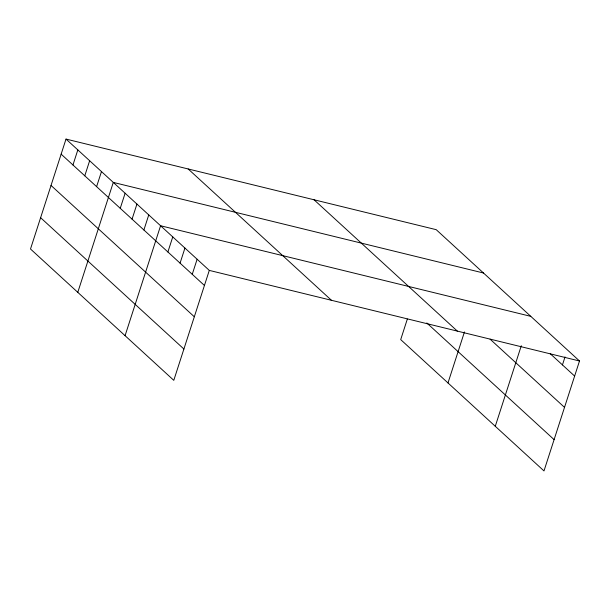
<?xml version="1.0" encoding="UTF-8"?>
<svg xmlns="http://www.w3.org/2000/svg" width="610" height="610" viewBox="0 0 610 610"><rect width="100%" height="100%" fill="white"/><g stroke="black" fill="none" stroke-linecap="round" stroke-linejoin="round"><path stroke-width="0.91" d="M66.01 139.072L30.5 249.002L173.789 380.327L209.299 270.398L66.01 139.072L436.211 229.673L579.5 360.998L543.99 470.928L400.701 339.602L407.343 319.038M72.956 164.982L77.828 149.907M84.782 175.81L89.647 160.735M96.601 186.645L101.474 171.57M77.783 292.342L113.292 182.405L483.494 273.013M120.246 208.315L125.119 193.24M132.065 219.15L136.937 204.075M143.891 229.985L148.756 214.911M125.073 335.675L160.582 225.746L530.784 316.346M167.887 251.983L172.76 236.909M180.072 263.146L184.937 248.072M192.249 274.309L197.121 259.235M447.984 382.943L464.462 331.931M495.274 426.276L521.291 345.733M562.45 364.91L565.028 356.926M209.299 270.398L579.5 360.998M550.273 353.747L574.628 376.073M490.074 339.145L564.517 407.373M314.043 199.775L457.332 331.1M426.802 322.957L554.101 439.627M188.17 168.97L331.466 300.295M61.137 154.147L204.434 285.472M51.026 185.448L194.323 316.773M40.611 217.701L183.9 349.027"/></g></svg>
